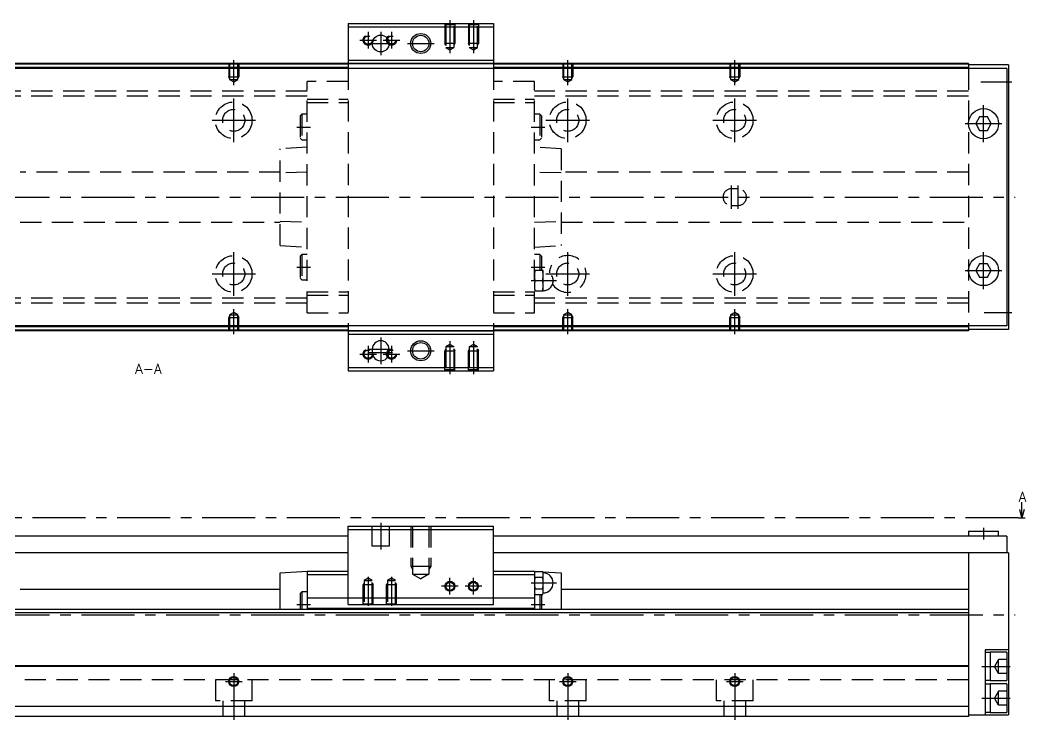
# Model space of a CAD drawing. Extents: x -2 to 886, y -8 to 353.
# Drawn here: x 584.7 to 885.9, y 9 to 218.5 of the extents above; entities that cross this region are included whole.
import ezdxf

# ---------------------------------------------------------------- set-up
doc = ezdxf.new("R2010")
doc.units = 0
doc.header["$LTSCALE"] = 0.5
doc.linetypes.add('CENTER', pattern=[50.8, 31.75, -6.35, 6.35, -6.35])
doc.linetypes.add('DASHED', pattern=[19.05, 12.7, -6.35])
for name, color, linetype in [('MSM_CENTER', 1, 'CENTER'), ('MSM_CONTINUOUS', 7, 'CONTINUOUS'), ('MSM_DASHED', 4, 'DASHED'), ('MSM_NARROW', 5, 'CONTINUOUS'), ('MSM_PART_NUMBER', 7, 'CONTINUOUS')]:
    doc.layers.add(name, color=color, linetype=linetype)
doc.styles.get("Standard").update_dxf_attribs({"font": 'txt.shx', "height": 3, "bigfont": 'bigfont.shx'})

msp = doc.modelspace()

# ---------------------------------------------------------------- linework, layer by layer
at = {"layer": 'MSM_CENTER'}
for p, q in [((713.42, 218.5), (713.42, 208.59)), ((720.42, 218.5), (720.42, 208.59)), ((688.92, 215), (688.92, 210)), ((692.67, 215), (692.67, 208)), ((695.92, 215), (695.92, 210)), ((686.42, 212.5), (691.42, 212.5)), ((689.17, 211.5), (696.17, 211.5)), ((693.42, 212.5), (698.42, 212.5)), ((700.67, 211.5), (708.67, 211.5)), ((648.67, 198.99), (648.67, 206.5)), ((748.67, 198.99), (748.67, 206.5)), ((798.67, 198.99), (798.67, 206.5)), ((872.34, 200), (881.67, 200)), ((648.67, 182), (648.67, 195)), ((748.67, 182), (748.67, 195)), ((798.67, 182), (798.67, 195)), ((873.17, 182), (873.17, 193)), ((642.17, 188.5), (655.17, 188.5)), ((742.17, 188.5), (755.17, 188.5)), ((792.17, 188.5), (805.17, 188.5)), ((867.67, 187.5), (878.67, 187.5)), ((667.52, 186.5), (671.62, 186.5)), ((737.72, 186.5), (741.82, 186.5)), ((797.67, 162), (797.67, 169)), ((799.67, 162), (799.67, 169)), ((323.67, 165.5), (882.67, 165.5)), ((648.67, 136), (648.67, 149)), ((748.67, 136), (748.67, 149)), ((798.67, 136), (798.67, 149)), ((873.17, 138), (873.17, 149)), ((642.17, 142.5), (655.17, 142.5)), ((667.52, 144.5), (671.62, 144.5)), ((737.72, 144.5), (741.82, 144.5)), ((742.17, 142.5), (755.17, 142.5)), ((792.17, 142.5), (805.17, 142.5)), ((867.67, 143.5), (878.67, 143.5)), ((737.72, 140.5), (745.32, 140.5)), ((648.67, 124.5), (648.67, 132.01)), ((748.67, 124.5), (748.67, 132.01)), ((798.67, 124.5), (798.67, 132.01)), ((873.34, 131), (881.67, 131)), ((692.67, 123.5), (692.67, 115.5)), ((688.92, 121), (688.92, 116)), ((695.92, 121), (695.92, 116)), ((713.42, 122.41), (713.42, 112.5)), ((720.42, 122.41), (720.42, 112.5)), ((686.42, 118.5), (691.42, 118.5)), ((689.17, 120), (696.17, 120)), ((689.17, 119), (696.17, 119)), ((693.42, 118.5), (698.42, 118.5)), ((700.67, 119.5), (708.67, 119.5)), ((883.67, 69.5), (320.67, 69.5)), ((692.67, 68), (692.67, 60)), ((873.17, 66.5), (873.17, 63)), ((688.92, 51.81), (688.92, 43.1)), ((695.92, 51.81), (695.92, 43.1)), ((713.42, 46.5), (713.42, 51.5)), ((720.42, 46.5), (720.42, 51.5)), ((715.92, 49), (710.92, 49)), ((722.92, 49), (717.92, 49)), ((737.72, 50), (745.32, 50)), ((667.52, 43.5), (671.62, 43.5)), ((737.72, 43.5), (741.82, 43.5)), ((323.67, 40.5), (882.67, 40.5)), ((872.67, 25), (881.17, 25)), ((648.67, 23), (648.67, 9)), ((748.67, 23), (748.67, 9)), ((798.67, 23), (798.67, 9)), ((646.17, 20.5), (651.17, 20.5)), ((746.17, 20.5), (751.17, 20.5)), ((796.17, 20.5), (801.17, 20.5)), ((872.67, 15.5), (881.17, 15.5))]:
    msp.add_line(p, q, dxfattribs=at)
at = {"layer": 'MSM_CONTINUOUS'}
for p, q in [((682.92, 217.5), (682.92, 204)), ((682.92, 217.5), (726.42, 217.5)), ((726.42, 217.5), (726.42, 204)), ((682.92, 216.5), (726.42, 216.5)), ((868.67, 205.5), (378.67, 205.5)), ((682.92, 205.3), (564.42, 205.3)), ((682.92, 206.5), (726.42, 206.5)), ((682.92, 205.5), (726.42, 205.5)), ((868.67, 205.3), (726.42, 205.3)), ((868.67, 205.5), (868.67, 204)), ((880.67, 205.1), (868.67, 205.1)), ((880.67, 205.1), (880.67, 125.9)), ((880.17, 204), (365.17, 204)), ((682.92, 204.3), (564.42, 204.3)), ((868.67, 204.3), (726.42, 204.3)), ((880.17, 204), (880.17, 127)), ((872.01, 189.5), (870.86, 187.5)), ((870.86, 187.5), (872.01, 185.5)), ((874.32, 189.5), (872.01, 189.5)), ((875.48, 187.5), (874.32, 189.5)), ((874.32, 185.5), (875.48, 187.5)), ((872.01, 185.5), (874.32, 185.5)), ((872.01, 145.5), (870.86, 143.5)), ((874.32, 145.5), (872.01, 145.5)), ((875.48, 143.5), (874.32, 145.5)), ((870.86, 143.5), (872.01, 141.5)), ((874.32, 141.5), (875.48, 143.5)), ((872.01, 141.5), (874.32, 141.5)), ((880.17, 127), (365.17, 127)), ((682.92, 126.7), (564.42, 126.7)), ((682.92, 127), (682.92, 113.5)), ((726.42, 127), (726.42, 113.5)), ((868.67, 126.7), (726.42, 126.7)), ((868.67, 127), (868.67, 125.5)), ((868.67, 125.5), (378.67, 125.5)), ((682.92, 125.7), (564.42, 125.7)), ((682.92, 125.5), (726.42, 125.5)), ((682.92, 124.5), (726.42, 124.5)), ((868.67, 125.7), (726.42, 125.7)), ((880.67, 125.9), (868.67, 125.9)), ((690.17, 120), (690.17, 119)), ((695.17, 119), (695.17, 120)), ((682.92, 114.5), (726.42, 114.5)), ((682.92, 113.5), (726.42, 113.5)), ((884.67, 69.5), (884.67, 74.23)), ((883.67, 69.5), (885.67, 69.5)), ((884.67, 69.5), (884, 72)), ((885.34, 72), (884.67, 69.5)), ((682.92, 67), (726.42, 67)), ((682.92, 43.5), (682.92, 67)), ((726.42, 43.5), (726.42, 67)), ((682.92, 64), (564.42, 64)), ((682.92, 66), (726.42, 66)), ((880.17, 64), (726.42, 64)), ((868.67, 65.5), (868.67, 64)), ((868.67, 65.5), (877.67, 65.5)), ((877.67, 64), (877.67, 65.5)), ((880.17, 64), (880.17, 59)), ((682.92, 59), (564.42, 59)), ((880.67, 59), (726.42, 59)), ((868.67, 59), (868.67, 10)), ((880.67, 59), (880.67, 10.5)), ((662.62, 53), (670.62, 53.5)), ((662.62, 42), (662.62, 53)), ((670.62, 53.5), (682.92, 53.5)), ((670.62, 53.5), (670.62, 42)), ((670.62, 52.5), (682.92, 52.5)), ((726.42, 53.5), (738.72, 53.5)), ((726.42, 52.5), (738.72, 52.5)), ((738.72, 53.5), (739.29, 53.46)), ((738.72, 53.5), (738.72, 42)), ((738.84, 53.46), (738.72, 53)), ((738.72, 52.41), (738.72, 52.6)), ((738.84, 53.46), (741.19, 53.46)), ((738.84, 51.73), (741.19, 51.73)), ((741.32, 53), (741.19, 53.46)), ((741.22, 53.34), (746.72, 53)), ((741.32, 47), (741.32, 53)), ((746.72, 53), (746.72, 42)), ((738.84, 48.27), (741.19, 48.27)), ((662.62, 48), (584.72, 48)), ((669.02, 47.3), (668.52, 46.8)), ((668.52, 46.8), (668.52, 42)), ((670.62, 47.3), (669.02, 47.3)), ((669.02, 47.3), (669.02, 42)), ((670.62, 45.5), (738.72, 45.5)), ((738.72, 47), (738.84, 46.54)), ((738.84, 46.54), (741.19, 46.54)), ((740.32, 46.54), (740.32, 42)), ((740.82, 46.54), (740.82, 42)), ((741.19, 46.54), (741.32, 47)), ((868.67, 48), (746.72, 48)), ((670.62, 42.4), (738.72, 42.4)), ((682.92, 43.5), (726.42, 43.5)), ((868.67, 42), (378.67, 42)), ((868.67, 41), (378.67, 41)), ((880.67, 30), (873.67, 30)), ((873.67, 30), (873.67, 10.5)), ((875.17, 29.15), (873.67, 29.15)), ((880.17, 29.25), (875.17, 29.25)), ((875.17, 29.25), (875.17, 20.75)), ((880.17, 29.25), (880.17, 20.75)), ((868.67, 25.2), (378.67, 25.2)), ((868.67, 25), (378.67, 25)), ((873.67, 20.85), (875.17, 20.85)), ((875.17, 19.65), (873.67, 19.65)), ((875.17, 20.75), (880.17, 20.75)), ((880.17, 19.75), (875.17, 19.75)), ((875.17, 19.75), (875.17, 11.25)), ((880.17, 19.75), (880.17, 11.25)), ((868.67, 13), (378.67, 13)), ((868.67, 10), (378.67, 10)), ((868.67, 10.5), (880.67, 10.5)), ((873.67, 11.35), (875.17, 11.35)), ((875.17, 11.25), (880.17, 11.25))]:
    msp.add_line(p, q, dxfattribs=at)
for centre, radius in [((692.67, 211.5), 2.5), ((704.67, 211.5), 2.46), ((873.17, 187.5), 4.5), ((873.17, 143.5), 4.5), ((704.67, 119.5), 2.46), ((713.42, 49), 1.23), ((720.42, 49), 1.23), ((648.67, 20.5), 1.23), ((748.67, 20.5), 1.23), ((798.67, 20.5), 1.23)]:
    msp.add_circle(centre, radius, dxfattribs=at)
for centre, radius, start, end in [((692.67, 120), 2.5, 0, 180), ((692.67, 119), 2.5, 180, 0), ((742.02, 52.57), 3.31, 164.2277, 179.4294), ((742.02, 52.63), 3.31, 180.5738, 195.7691), ((751.6, 49.95), 12.89, 172.0306, 179.7562), ((738.01, 52.56), 3.31, 0.5738, 15.7691), ((738.01, 52.63), 3.31, 344.2277, 359.4294), ((728.33, 49.94), 12.98, 0.2719, 7.9413), ((741.32, 50), 3, 270, 90), ((752.17, 50.1), 13.46, 180.407, 187.8062), ((742.02, 47.37), 3.31, 164.2277, 179.4294), ((727.86, 50.1), 13.46, 352.1938, 359.593), ((738.01, 47.37), 3.31, 0.5738, 15.7691), ((742.02, 47.44), 3.31, 180.5738, 195.7691), ((738.01, 47.43), 3.31, 344.2277, 359.4294)]:
    msp.add_arc(centre, radius, start, end, dxfattribs=at)
at = {"layer": 'MSM_DASHED'}
for p, q in [((711.92, 217.5), (712.19, 217.23)), ((711.92, 217.5), (711.92, 211.5)), ((712.19, 217.23), (712.19, 210.3)), ((712.19, 217.23), (714.65, 217.23)), ((714.65, 217.23), (714.92, 217.5)), ((714.65, 210.3), (714.65, 217.23)), ((714.92, 217.5), (714.92, 211.5)), ((718.92, 217.5), (719.19, 217.23)), ((718.92, 217.5), (718.92, 211.5)), ((719.19, 217.23), (719.19, 210.3)), ((719.19, 217.23), (721.65, 217.23)), ((721.65, 217.23), (721.92, 217.5)), ((721.65, 210.3), (721.65, 217.23)), ((721.92, 217.5), (721.92, 211.5)), ((714.92, 211.5), (711.92, 211.5)), ((712.19, 211.03), (711.92, 211.5)), ((714.65, 211.03), (714.92, 211.5)), ((721.92, 211.5), (718.92, 211.5)), ((719.19, 211.03), (718.92, 211.5)), ((721.65, 211.03), (721.92, 211.5)), ((712.19, 210.3), (713.42, 209.59)), ((712.19, 210.3), (714.65, 210.3)), ((713.42, 209.59), (714.65, 210.3)), ((719.19, 210.3), (720.42, 209.59)), ((719.19, 210.3), (721.65, 210.3)), ((720.42, 209.59), (721.65, 210.3)), ((647.17, 205.5), (647.17, 201.5)), ((647.44, 205.5), (647.44, 200.7)), ((649.9, 200.7), (649.9, 205.5)), ((650.17, 205.5), (650.17, 201.5)), ((726.42, 205.5), (682.92, 205.5)), ((747.17, 205.5), (747.17, 201.5)), ((747.44, 205.5), (747.44, 200.7)), ((749.9, 200.7), (749.9, 205.5)), ((750.17, 205.5), (750.17, 201.5)), ((797.17, 205.5), (797.17, 201.5)), ((797.44, 205.5), (797.44, 200.7)), ((799.9, 200.7), (799.9, 205.5)), ((800.17, 205.5), (800.17, 201.5)), ((682.92, 204), (682.92, 127)), ((726.42, 204), (726.42, 127)), ((868.67, 204), (868.67, 127)), ((647.17, 201.5), (650.17, 201.5)), ((647.44, 201.03), (647.17, 201.5)), ((647.44, 200.7), (649.9, 200.7)), ((647.44, 200.7), (648.67, 199.99)), ((648.67, 199.99), (649.9, 200.7)), ((649.9, 201.03), (650.17, 201.5)), ((682.92, 200.1), (670.62, 200.1)), ((670.62, 130.9), (670.62, 200.1)), ((738.72, 200.1), (726.42, 200.1)), ((738.72, 130.9), (738.72, 200.1)), ((747.17, 201.5), (750.17, 201.5)), ((747.44, 201.03), (747.17, 201.5)), ((747.44, 200.7), (749.9, 200.7)), ((747.44, 200.7), (748.67, 199.99)), ((748.67, 199.99), (749.9, 200.7)), ((749.9, 201.03), (750.17, 201.5)), ((797.17, 201.5), (800.17, 201.5)), ((797.44, 201.03), (797.17, 201.5)), ((797.44, 200.7), (799.9, 200.7)), ((797.44, 200.7), (798.67, 199.99)), ((798.67, 199.99), (799.9, 200.7)), ((799.9, 201.03), (800.17, 201.5)), ((670.62, 197.25), (576.72, 197.25)), ((670.62, 195.75), (576.72, 195.75)), ((868.67, 197.25), (738.72, 197.25)), ((868.67, 195.75), (738.72, 195.75)), ((670.62, 194.85), (682.92, 194.85)), ((670.62, 193.85), (682.92, 193.85)), ((726.42, 194.85), (738.72, 194.85)), ((726.42, 193.85), (738.72, 193.85)), ((669.02, 190.3), (668.52, 189.8)), ((668.52, 189.8), (668.52, 183.2)), ((669.02, 190.3), (669.02, 182.7)), ((670.62, 190.3), (669.02, 190.3)), ((740.32, 190.3), (738.72, 190.3)), ((740.32, 190.3), (740.32, 182.7)), ((740.82, 189.8), (740.32, 190.3)), ((740.82, 189.8), (740.82, 183.2)), ((668.52, 183.2), (669.02, 182.7)), ((669.02, 182.7), (670.62, 182.7)), ((738.72, 182.7), (740.32, 182.7)), ((740.32, 182.7), (740.82, 183.2)), ((670.62, 180.5), (662.62, 179.94)), ((662.62, 151.06), (662.62, 179.94)), ((746.72, 179.94), (738.72, 180.5)), ((746.72, 179.94), (746.72, 151.06)), ((662.62, 173), (584.72, 173)), ((670.62, 172.98), (662.62, 172.73)), ((746.72, 172.73), (738.72, 172.98)), ((868.67, 173), (746.72, 173)), ((799.67, 168), (797.67, 168)), ((797.67, 163), (799.67, 163)), ((584.72, 158), (662.62, 158)), ((662.62, 158.27), (670.62, 158.02)), ((738.72, 158.02), (746.72, 158.27)), ((746.72, 158), (868.67, 158)), ((662.62, 151.06), (670.62, 150.5)), ((738.72, 150.5), (746.72, 151.06)), ((669.02, 148.3), (668.52, 147.8)), ((668.52, 147.8), (668.52, 141.2)), ((669.02, 148.3), (669.02, 140.7)), ((670.62, 148.3), (669.02, 148.3)), ((740.32, 148.3), (738.72, 148.3)), ((740.82, 147.8), (740.32, 148.3)), ((740.32, 148.3), (740.32, 143.5)), ((740.82, 147.8), (740.82, 143.5)), ((741.32, 143.5), (738.72, 143.5)), ((741.32, 137.5), (741.32, 143.5)), ((668.52, 141.2), (669.02, 140.7)), ((669.02, 140.7), (670.62, 140.7)), ((738.84, 140.5), (741.19, 140.5)), ((670.62, 137.15), (682.92, 137.15)), ((670.62, 136.15), (682.92, 136.15)), ((726.42, 137.15), (738.72, 137.15)), ((726.42, 136.15), (738.72, 136.15)), ((738.72, 137.5), (741.32, 137.5)), ((670.62, 135.25), (576.72, 135.25)), ((670.62, 133.75), (576.72, 133.75)), ((868.67, 135.25), (738.72, 135.25)), ((868.67, 133.75), (738.72, 133.75)), ((647.44, 129.97), (647.17, 129.5)), ((647.17, 129.5), (650.17, 129.5)), ((647.17, 125.5), (647.17, 129.5)), ((648.67, 131.01), (647.44, 130.3)), ((647.44, 130.3), (649.9, 130.3)), ((647.44, 130.3), (647.44, 125.5)), ((649.9, 130.3), (648.67, 131.01)), ((649.9, 125.5), (649.9, 130.3)), ((649.9, 129.97), (650.17, 129.5)), ((650.17, 125.5), (650.17, 129.5)), ((670.62, 130.9), (682.92, 130.9)), ((726.42, 130.9), (738.72, 130.9)), ((747.44, 129.97), (747.17, 129.5)), ((747.17, 129.5), (750.17, 129.5)), ((747.17, 125.5), (747.17, 129.5)), ((748.67, 131.01), (747.44, 130.3)), ((747.44, 130.3), (749.9, 130.3)), ((747.44, 130.3), (747.44, 125.5)), ((749.9, 130.3), (748.67, 131.01)), ((749.9, 125.5), (749.9, 130.3)), ((749.9, 129.97), (750.17, 129.5)), ((750.17, 125.5), (750.17, 129.5)), ((797.44, 129.97), (797.17, 129.5)), ((797.17, 129.5), (800.17, 129.5)), ((797.17, 125.5), (797.17, 129.5)), ((798.67, 131.01), (797.44, 130.3)), ((797.44, 130.3), (799.9, 130.3)), ((797.44, 130.3), (797.44, 125.5)), ((799.9, 130.3), (798.67, 131.01)), ((799.9, 125.5), (799.9, 130.3)), ((799.9, 129.97), (800.17, 129.5)), ((800.17, 125.5), (800.17, 129.5)), ((726.42, 125.5), (682.92, 125.5)), ((713.42, 121.41), (712.19, 120.7)), ((712.19, 120.7), (712.19, 113.77)), ((714.65, 120.7), (712.19, 120.7)), ((714.65, 120.7), (713.42, 121.41)), ((714.65, 113.77), (714.65, 120.7)), ((720.42, 121.41), (719.19, 120.7)), ((719.19, 120.7), (719.19, 113.77)), ((721.65, 120.7), (719.19, 120.7)), ((721.65, 120.7), (720.42, 121.41)), ((721.65, 113.77), (721.65, 120.7)), ((712.19, 119.97), (711.92, 119.5)), ((711.92, 113.5), (711.92, 119.5)), ((711.92, 119.5), (714.92, 119.5)), ((714.65, 119.97), (714.92, 119.5)), ((714.92, 113.5), (714.92, 119.5)), ((719.19, 119.97), (718.92, 119.5)), ((718.92, 113.5), (718.92, 119.5)), ((718.92, 119.5), (721.92, 119.5)), ((721.65, 119.97), (721.92, 119.5)), ((721.92, 113.5), (721.92, 119.5)), ((712.19, 113.77), (711.92, 113.5)), ((714.65, 113.77), (712.19, 113.77)), ((714.92, 113.5), (714.65, 113.77)), ((719.19, 113.77), (718.92, 113.5)), ((721.65, 113.77), (719.19, 113.77)), ((721.92, 113.5), (721.65, 113.77)), ((690.17, 61), (690.17, 67)), ((695.17, 67), (695.17, 61)), ((701.67, 67), (701.67, 55)), ((702.21, 67), (702.21, 52.6)), ((707.12, 67), (707.12, 52.6)), ((707.67, 67), (707.67, 55)), ((695.17, 61), (690.17, 61)), ((701.67, 55), (707.67, 55)), ((701.67, 55), (702.21, 54.06)), ((707.67, 55), (707.12, 54.06)), ((688.92, 51.41), (687.69, 50.7)), ((690.15, 50.7), (688.92, 51.41)), ((695.92, 51.41), (694.69, 50.7)), ((697.15, 50.7), (695.92, 51.41)), ((702.21, 52.6), (707.12, 52.6)), ((702.21, 52.6), (704.67, 51.18)), ((707.12, 52.6), (704.67, 51.18)), ((687.69, 49.97), (687.42, 49.5)), ((687.42, 43.5), (687.42, 49.5)), ((687.42, 49.5), (690.42, 49.5)), ((687.69, 50.7), (687.69, 43.77)), ((687.69, 50.7), (690.15, 50.7)), ((690.15, 43.77), (690.15, 50.7)), ((690.15, 49.97), (690.42, 49.5)), ((690.42, 43.5), (690.42, 49.5)), ((694.69, 49.97), (694.42, 49.5)), ((694.42, 43.5), (694.42, 49.5)), ((694.42, 49.5), (697.42, 49.5)), ((694.69, 50.7), (697.15, 50.7)), ((694.69, 50.7), (694.69, 43.77)), ((697.15, 43.77), (697.15, 50.7)), ((697.15, 49.97), (697.42, 49.5)), ((697.42, 43.5), (697.42, 49.5)), ((687.69, 43.77), (687.42, 43.5)), ((687.69, 43.77), (690.15, 43.77)), ((690.42, 43.5), (690.15, 43.77)), ((694.69, 43.77), (694.42, 43.5)), ((694.69, 43.77), (697.15, 43.77)), ((697.42, 43.5), (697.15, 43.77)), ((877.67, 27.12), (876.44, 25)), ((880.17, 27.12), (877.67, 27.12)), ((877.67, 22.88), (877.67, 27.12)), ((877.67, 22.88), (876.44, 25)), ((877.67, 25), (880.17, 25)), ((880.17, 22.88), (877.67, 22.88)), ((868.67, 21), (378.67, 21)), ((643.17, 21), (643.17, 14.7)), ((654.17, 14.7), (654.17, 21)), ((743.17, 21), (743.17, 14.7)), ((754.17, 14.7), (754.17, 21)), ((793.17, 21), (793.17, 14.7)), ((804.17, 14.7), (804.17, 21)), ((877.67, 17.62), (876.44, 15.5)), ((877.67, 13.38), (876.44, 15.5)), ((877.67, 13.38), (877.67, 17.62)), ((880.17, 17.62), (877.67, 17.62)), ((877.67, 15.5), (880.17, 15.5)), ((654.17, 14.7), (643.17, 14.7)), ((645.37, 14.7), (645.37, 10)), ((651.97, 10), (651.97, 14.7)), ((754.17, 14.7), (743.17, 14.7)), ((745.37, 14.7), (745.37, 10)), ((751.97, 10), (751.97, 14.7)), ((804.17, 14.7), (793.17, 14.7)), ((795.37, 14.7), (795.37, 10)), ((801.97, 10), (801.97, 14.7)), ((880.17, 13.38), (877.67, 13.38))]:
    msp.add_line(p, q, dxfattribs=at)
for centre, radius in [((688.92, 212.5), 1.5), ((695.92, 212.5), 1.5), ((688.92, 212.5), 1.23), ((695.92, 212.5), 1.23), ((648.67, 188.5), 5.5), ((748.67, 188.5), 5.5), ((798.67, 188.5), 5.5), ((648.67, 188.5), 3.3), ((748.67, 188.5), 3.3), ((798.67, 188.5), 3.3), ((648.67, 142.5), 5.5), ((798.67, 142.5), 5.5), ((648.67, 142.5), 3.3), ((748.67, 142.5), 3.3), ((798.67, 142.5), 3.3), ((688.92, 118.5), 1.5), ((688.92, 118.5), 1.23), ((695.92, 118.5), 1.5), ((695.92, 118.5), 1.23)]:
    msp.add_circle(centre, radius, dxfattribs=at)
for centre, radius, start, end in [((797.67, 165.5), 2.5, 90, 270), ((799.67, 165.5), 2.5, 270, 90), ((748.67, 142.5), 5.5, 214.1216, 176.3226), ((748.41, 141.95), 9.69, 170.8086, 179.713), ((748.41, 142.05), 9.7, 180.2886, 189.1898), ((731.62, 141.95), 9.7, 0.2886, 9.1898), ((731.62, 142.05), 9.69, 350.8086, 359.713), ((741.32, 140.5), 3, 270, 90), ((748.41, 138.95), 9.69, 170.8086, 179.713), ((748.41, 139.05), 9.7, 180.2886, 189.1898), ((731.62, 138.95), 9.7, 0.2886, 9.1898), ((731.62, 139.05), 9.69, 350.8086, 359.713)]:
    msp.add_arc(centre, radius, start, end, dxfattribs=at)
at = {"layer": 'MSM_NARROW'}
for centre, radius in [((704.67, 211.5), 3), ((704.67, 119.5), 3), ((713.42, 49), 1.5), ((720.42, 49), 1.5), ((648.67, 20.5), 1.5), ((748.67, 20.5), 1.5), ((798.67, 20.5), 1.5)]:
    msp.add_circle(centre, radius, dxfattribs=at)

# ---------------------------------------------------------------- texts
at = {"layer": 'MSM_PART_NUMBER'}
for s, p in [('A-A', (619.13, 112.62)), ('A', (883.67, 74.31))]:
    msp.add_text(s, height=3, dxfattribs=at).set_placement(p)

doc.saveas('drawing.dxf')
